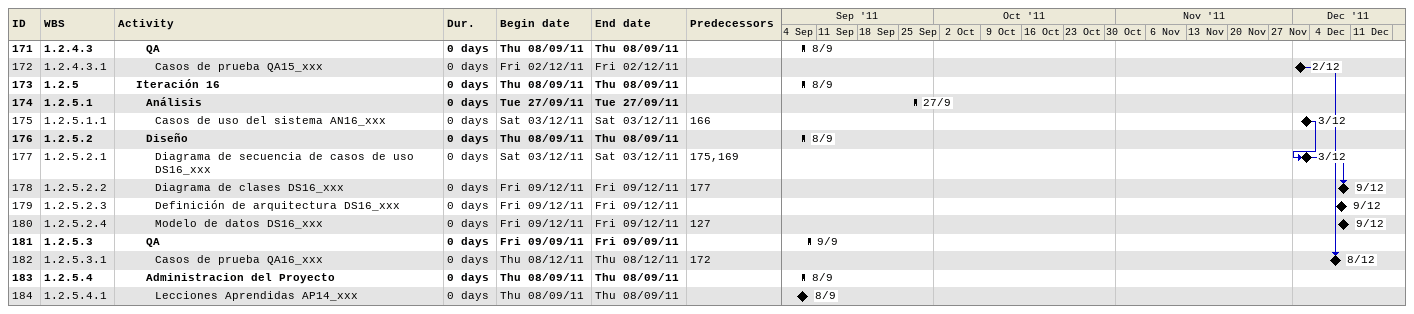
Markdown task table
| ID | WBS | Task | Duration | Start | Finish | Predecessors |
|---|---|---|---|---|---|---|
| 171 | 1.2.4.3 | **QA** | 0d | 2011-09-08 | 2011-09-08 |  |
| 172 | 1.2.4.3.1 | Casos de prueba QA15_xxx | 0d | 2011-12-02 | 2011-12-02 |  |
| 173 | 1.2.5 | **Iteración 16** | 0d | 2011-09-08 | 2011-09-08 |  |
| 174 | 1.2.5.1 | **Análisis** | 0d | 2011-09-27 | 2011-09-27 |  |
| 175 | 1.2.5.1.1 | Casos de uso del sistema AN16_xxx | 0d | 2011-12-03 | 2011-12-03 | 166 |
| 176 | 1.2.5.2 | **Diseño** | 0d | 2011-09-08 | 2011-09-08 |  |
| 177 | 1.2.5.2.1 | Diagrama de secuencia de casos de uso DS16_xxx | 0d | 2011-12-03 | 2011-12-03 | 175, 169 |
| 178 | 1.2.5.2.2 | Diagrama de clases DS16_xxx | 0d | 2011-12-09 | 2011-12-09 | 177 |
| 179 | 1.2.5.2.3 | Definición de arquitectura DS16_xxx | 0d | 2011-12-09 | 2011-12-09 |  |
| 180 | 1.2.5.2.4 | Modelo de datos DS16_xxx | 0d | 2011-12-09 | 2011-12-09 | 127 |
| 181 | 1.2.5.3 | **QA** | 0d | 2011-09-09 | 2011-09-09 |  |
| 182 | 1.2.5.3.1 | Casos de prueba QA16_xxx | 0d | 2011-12-08 | 2011-12-08 | 172 |
| 183 | 1.2.5.4 | **Administracion del Proyecto** | 0d | 2011-09-08 | 2011-09-08 |  |
| 184 | 1.2.5.4.1 | Lecciones Aprendidas AP14_xxx | 0d | 2011-09-08 | 2011-09-08 |  |
